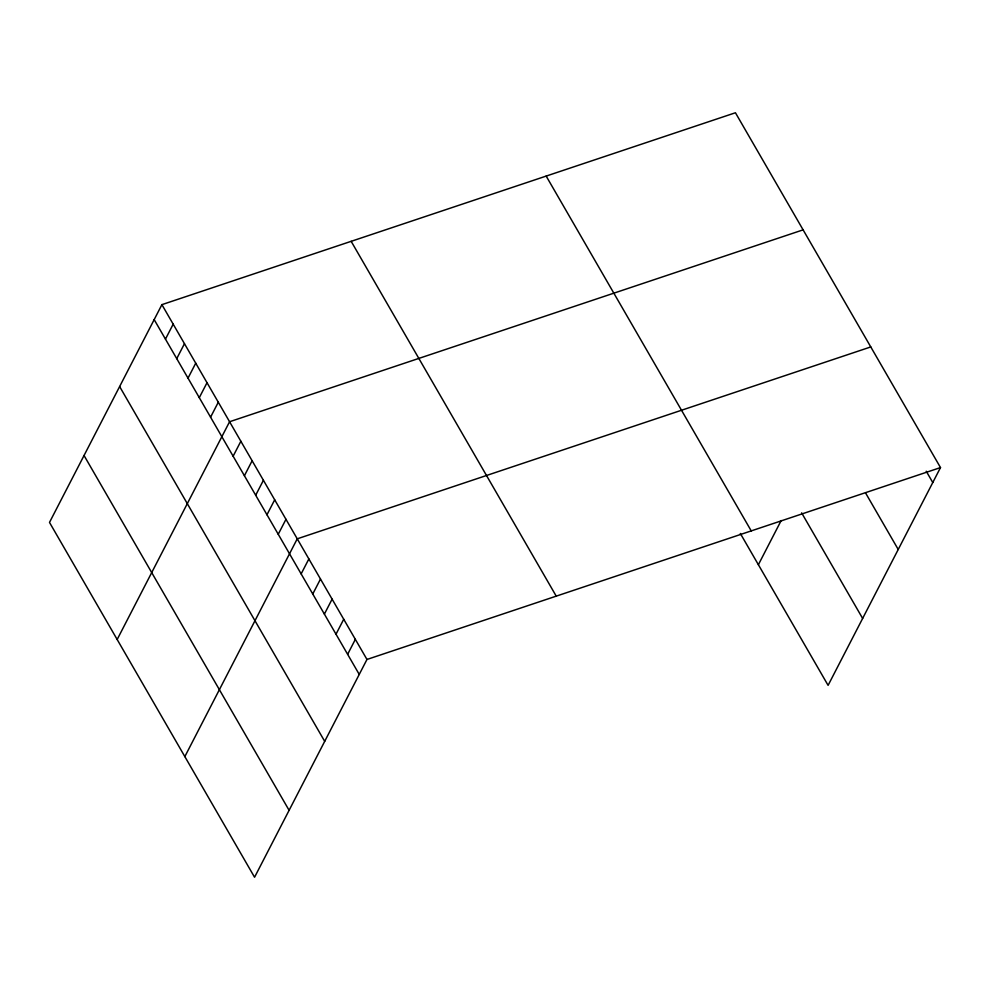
<?xml version="1.0" encoding="UTF-8"?>
<svg xmlns="http://www.w3.org/2000/svg" width="990" height="990" viewBox="0 0 990 990"><rect width="100%" height="100%" fill="white"/><g stroke="black" fill="none" stroke-linecap="round" stroke-linejoin="round"><path stroke-width="1.49" d="M161.902 304.648L49.5 522.423L254.566 877.239L366.968 659.464L940.5 467.577L735.434 112.761L161.902 304.648L366.968 659.464M165.454 339.125L173.176 324.163M176.74 358.64L184.462 343.679M188.013 378.155L195.735 363.194M199.287 397.671L207.021 382.709M210.573 417.186L218.295 402.225M117.167 639.515L229.569 421.74L803.1 229.853M233.133 456.217L240.855 441.255M244.406 475.732L252.128 460.771M255.68 495.248L263.414 480.286M266.966 514.763L274.688 499.802M278.24 534.278L285.974 519.304M184.845 756.595L297.248 538.82L870.779 346.933M301.146 573.903L308.868 558.929M312.766 594L320.488 579.039M324.386 614.109L332.108 599.148M336.006 634.219L343.728 619.245M347.626 654.328L355.348 639.354M758.377 564.721L781.172 520.542M940.5 467.577L828.098 685.352L740.334 533.486M926.244 471.228L932.778 482.538M865.545 492.921L898.227 549.475M801.628 512.87L862.637 618.428M546.171 176.084L751.237 530.9M351.165 241.325L556.232 596.141M154.18 319.609L359.246 674.425M119.629 386.546L324.695 741.349M84.039 455.499L289.105 810.315"/></g></svg>
